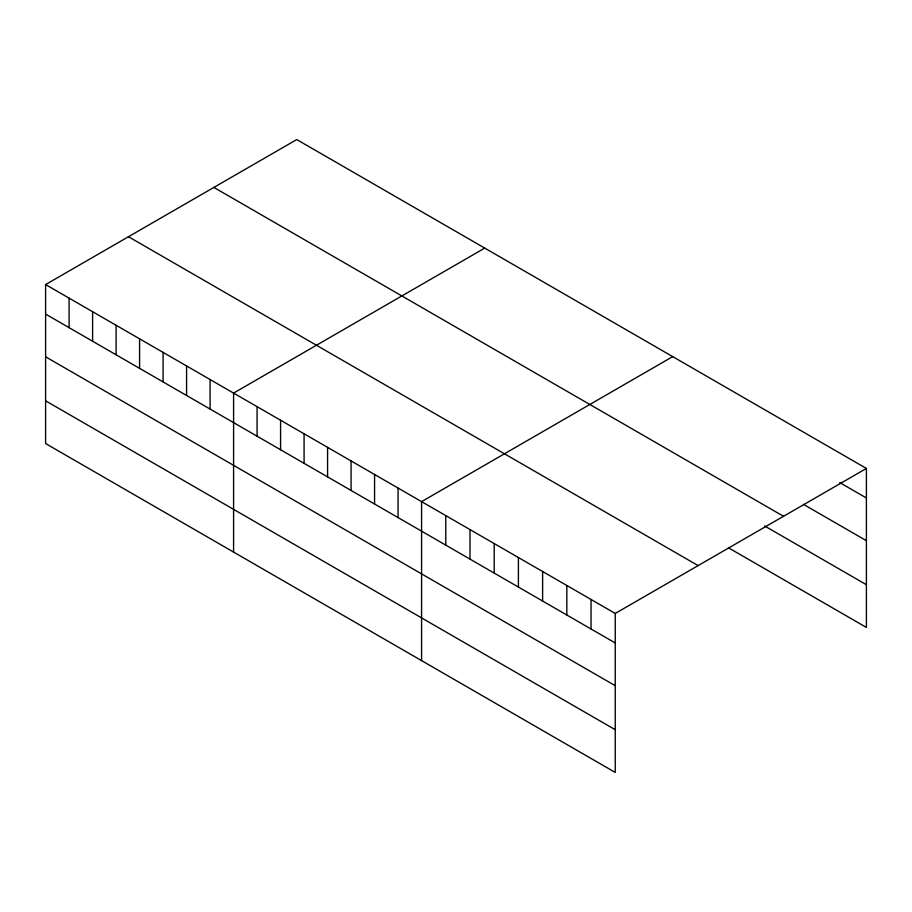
<?xml version="1.0" encoding="UTF-8"?>
<svg xmlns="http://www.w3.org/2000/svg" width="912" height="912" viewBox="0 0 912 912"><rect width="100%" height="100%" fill="white"/><g stroke="black" fill="none" stroke-linecap="round" stroke-linejoin="round"><path stroke-width="1.37" d="M45.6 284.567L615.247 613.445L615.247 772.43L45.6 443.551L45.6 284.567L296.753 139.57L866.4 468.449L866.4 627.433L728.403 547.759M484.739 248.098L233.586 393.095L233.586 552.079M672.714 356.626L421.572 501.634L421.572 660.619M615.247 613.445L866.4 468.449M839.77 482.596L866.4 497.975M803.449 504.359L866.4 540.691M213.875 187.416L783.522 516.295M764.712 526.007L866.4 584.717M128.478 236.721L698.125 565.6M45.6 314.093L615.247 642.971M45.6 356.809L615.247 685.699M45.6 400.824L615.247 729.714M591.044 599.469L591.044 628.995M566.831 585.493L566.831 615.019M542.617 571.516L542.617 601.042M518.404 557.54L518.404 587.066M494.201 543.563L494.201 573.089M469.988 529.587L469.988 559.113M445.774 515.611L445.774 545.125M398.065 488.068L398.065 517.583M374.57 474.491L374.57 504.017M351.074 460.925L351.074 490.451M327.579 447.359L327.579 476.885M304.084 433.793L304.084 463.319M280.577 420.227L280.577 449.753M257.081 406.661L257.081 436.187M210.091 379.529L210.091 409.055M186.584 365.963L186.584 395.489M163.088 352.397L163.088 381.923M139.593 338.831L139.593 368.357M116.098 325.265L116.098 354.791M92.591 311.699L92.591 341.225M69.095 298.133L69.095 327.659"/></g></svg>
